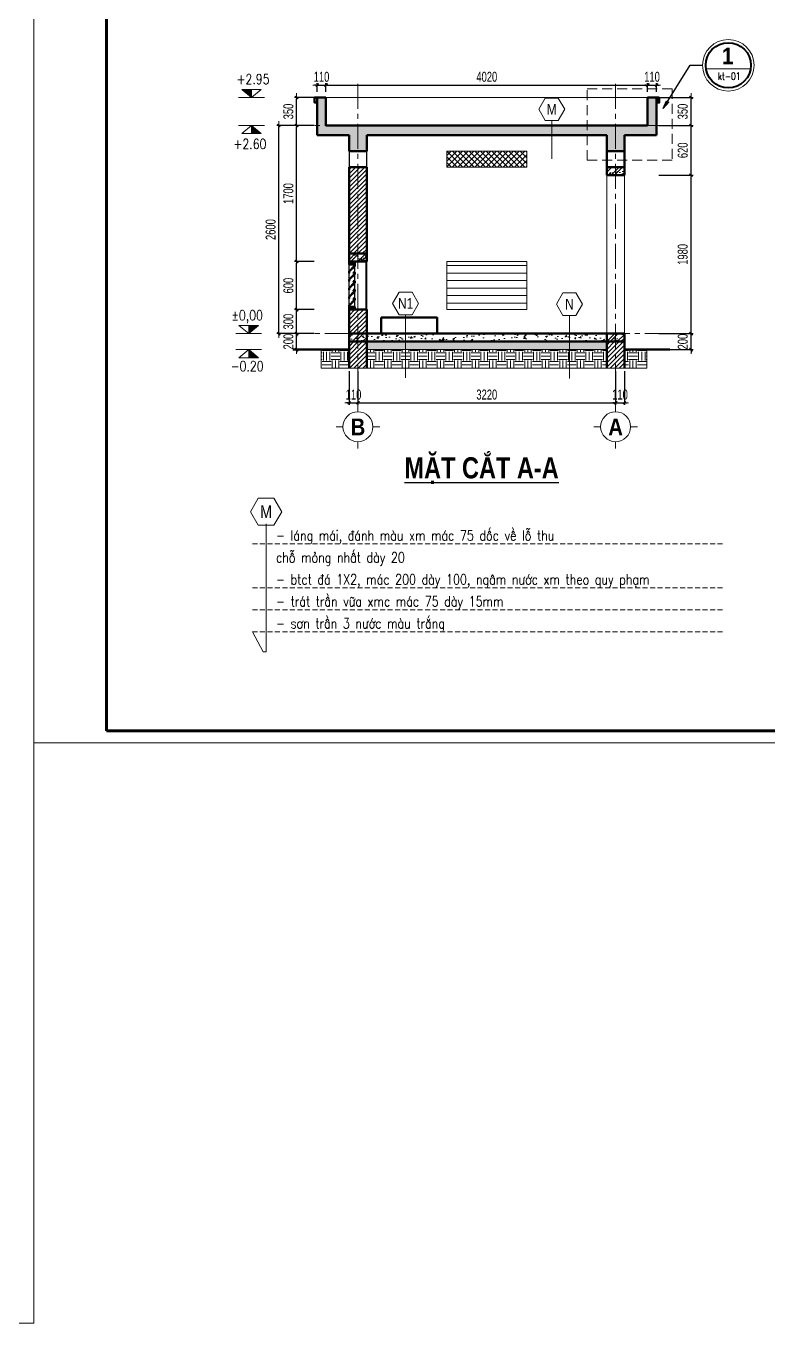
# Model space of a CAD drawing. Header units: millimetres. Extents: x 54880 to 178058, y 52937 to 130733.
# Drawn here: x 146209 to 155483, y 101033 to 117238 of the extents above; entities that cross this region are included whole.
import ezdxf
from ezdxf.enums import TextEntityAlignment as Align

# ---------------------------------------------------------------- set-up
doc = ezdxf.new("R2010")
doc.units = ezdxf.units.MM
doc.header["$LTSCALE"] = 250
doc.header["$MEASUREMENT"] = 0
doc.header["$PDMODE"] = 32
for name, pattern in [('ACAD_ISO07W100', [3, 0, -3]), ('CENTER', [2, 1.25, -0.25, 0.25, -0.25]), ('HIDDEN', [0.375, 0.25, -0.125])]:
    doc.linetypes.add(name, pattern=pattern)
doc.layers.get('Defpoints').update_dxf_attribs({"color": 1})
for name, color, linetype, lineweight in [('A-WIPEOUT', 254, 'ACAD_ISO07W100', 0), ('cat1', 30, 'Continuous', 50), ('EG Text2', 7, 'Continuous', 20), ('hatch1', 136, 'Continuous', 9), ('hatch1 @ 1', 136, 'Continuous', 9), ('Khungten_LCDI', 7, 'Continuous', 5), ('KICHTHUOC', 8, 'Continuous', 20), ('LC Dim', 8, 'Continuous', 18), ('LC Hatch', 252, 'Continuous', 9), ('LC ISO', 153, 'Continuous', 13), ('LC MANH DUT', 35, 'HIDDEN', 5), ('LC Net manh', 239, 'Continuous', 5), ('LC Net thay', 7, 'Continuous', 25), ('LC Text1', 3, 'Continuous', 20), ('LC Text2', 7, 'Continuous', 25), ('manh1', 67, 'Continuous', 13), ('manh2', 155, 'Continuous', 9), ('Text', 7, 'Continuous', 20), ('thay1', 63, 'Continuous', 20), ('TRUC', 251, 'CENTER', 5), ('TUONG', 1, 'Continuous', 40), ('v-KICHTHUOC', 8, 'Continuous', 18)]:
    doc.layers.add(name, color=color, linetype=linetype, lineweight=lineweight)
doc.layers.add('DIM', color=7, linetype='Continuous')
doc.layers.add('v-TEXT', color=7, linetype='Continuous')
doc.styles.add('General text 2', font='arial.ttf')
doc.styles.add('HOATBIF', font='hoatbif.shx', dxfattribs={"width": 0.7})
doc.styles.add('Khungten', font='', dxfattribs={"width": 0.9, "height": 5000})
doc.styles.add('LC 1', font='')
doc.styles.add('LC 3', font='vnsimli.shx', dxfattribs={"width": 0.75})
doc.styles.add('LC3', font='', dxfattribs={"width": 0.8})
doc.styles.add('T1', font='Vnsimli.shx', dxfattribs={"width": 0.8})
doc.styles.add('T3', font='', dxfattribs={"width": 0.9})
doc.styles.add('Title', font='', dxfattribs={"width": 0.8})
doc.styles.get('Khungten').set_extended_font_data('.VnAvantH')
doc.styles.get('LC 1').set_extended_font_data('.VnAvantH', bold=True)
doc.styles.get('LC3').set_extended_font_data('.VnArialH', bold=True)
doc.styles.get('T3').set_extended_font_data('.VnArialH', bold=True)
doc.styles.get('Title').set_extended_font_data('.VnBlackH')
doc.dimstyles.new('1-100(1-50)', dxfattribs={"dimscale": 50, "dimtxt": 2.5, "dimasz": 0.35, "dimexe": 0.5, "dimexo": 0, "dimgap": 0.8, "dimtad": 1, "dimdec": 0, "dimzin": 0, "dimdsep": 46, "dimtxsty": 'HOATBIF', "dimblk1": 'DOT', "dimblk2": 'DOT', "dimsah": 1, "dimcen": -1, "dimdle": 1, "dimclrd": 256, "dimclre": 256, "dimclrt": 4, "dimadec": 3, "dimazin": 2, "dimtfac": 0.333333, "dimtdec": 0, "dimtix": 1, "dimtmove": 2, "dimatfit": 3, "dimldrblk": 'DOT', "dimfxl": 1, "dimtvp": 0.833333, "dimtolj": 1, "dimtzin": 0, "dimarcsym": 0})
doc.dimstyles.new('1-141', dxfattribs={"dimscale": 140, "dimtxt": 2.5, "dimasz": 0.35, "dimexe": 0.5, "dimexo": 0, "dimgap": 0.8, "dimtad": 1, "dimdec": 0, "dimzin": 0, "dimdsep": 46, "dimtxsty": 'HOATBIF', "dimblk1": 'DOT', "dimblk2": 'DOT', "dimsah": 1, "dimcen": -1, "dimdle": 1, "dimclrd": 256, "dimclre": 256, "dimclrt": 4, "dimadec": 3, "dimazin": 2, "dimtfac": 0.333333, "dimtdec": 0, "dimtix": 1, "dimtmove": 2, "dimatfit": 3, "dimldrblk": 'DOT', "dimfxl": 1, "dimtvp": 0.833333, "dimtolj": 1, "dimtzin": 0, "dimarcsym": 0})
pattern_1 = [(0, (34630.79, 43837.91), (109.375, 109.375), [109.375, -109.375]), (0, (34630.79, 43878.93), (109.375, 109.375), [109.375, -109.375]), (0, (34630.79, 43919.94), (109.375, 109.375), [109.375, -109.375]), (90, (34644.46, 43933.61), (-109.375, 109.375), [109.375, -109.375]), (90, (34685.48, 43933.61), (-109.375, 109.375), [109.375, -109.375]), (90, (34726.49, 43933.61), (-109.375, 109.375), [109.375, -109.375])]
pattern_2 = [(50, (0, 0), (179.31505, -15.68803), [18.75, -206.25]), (355, (0, 0), (-34.68783, 188.04803), [15, -165]), (100.4514, (14.94, -1.3), (144.62735, 172.35989), [15.93505, -175.28553]), (46.1842, (0, 50), (266.81026, -41.37975), [28.125, -309.375]), (96.6356, (22.23, 46.55), (233.66568, 243.52947), [23.90257, -262.92825]), (351.1842, (0, 50), (233.6655, 243.52965), [22.5, -247.5]), (21, (25, 37.5), (149.22676, -100.65472), [18.75, -206.25]), (326, (25, 37.5), (60.82883, 181.28751), [15, -165]), (71.4514, (37.44, 29.11), (210.05566, 80.63262), [15.93505, -175.28553]), (37.5, (0, 0), (3.039964, 83.223463), [0, -163, 0, -167.5, 0, -165.625]), (7.5, (0, 0), (65.767384, 98.60293), [0, -95.5, 0, -159.25, 0, -63.125]), (327.5, (-55.75, 0), (133.45561, -5.638718), [0, -62.5, 0, -195, 0, -258.75]), (317.5, (-80.75, 0), (145.79654, 25.026246), [0, -81.25, 0, -129.5, 0, -183.75]), (45, (0, 0), (-66.29126, 66.29126), []), (45, (44.19, 0), (-66.29126, 66.29126), [])]

# ---------------------------------------------------------------- blocks, each defined once
blk = doc.blocks.new('DOT')
at = {"layer": 'LC Dim'}
blk.add_line((-3, 0), (3, 0), dxfattribs=at)
at = {"layer": 'LC Dim', "color": 4}
blk.add_line((-1, -1), (1, 1), dxfattribs=at)
blk.add_lwpolyline([(0.5, 1), (-1, -0.5), (-0.5, -1), (1, 0.5)], close=True, dxfattribs=at)
blk = doc.blocks.new('*D248')
at = {"layer": 'Defpoints', "color": 0, "transparency": 16777216}
for p in [(149592, 113394), (149812, 113394, 0), (149812, 113194, 0)]:
    blk.add_point(p, dxfattribs=at)
at = {"layer": 'LC Dim', "lineweight": -2, "transparency": 16777216}
for p, q in [((149812, 113394), (149567, 113394)), ((149592, 113411), (149592, 113429)), ((149592, 113194), (149592, 113394)), ((149812, 113194), (149567, 113194)), ((149592, 113176), (149592, 113159))]:
    blk.add_line(p, q, dxfattribs=at)
at = {"layer": 'LC Dim', "lineweight": -2, "transparency": 16777216, "xscale": 17.5, "yscale": 17.5, "zscale": 17.5}
for p, rotation in [((149592, 113394), 270), ((149592, 113194), 90)]:
    blk.add_blockref('DOT', p, dxfattribs=dict(at, rotation=rotation))
at = {"layer": 'LC Dim', "color": 4, "transparency": 16777216, "insert": (149489, 113294), "char_height": 125, "attachment_point": 5, "rotation": 90, "style": 'HOATBIF'}
blk.add_mtext('\\A1;200', dxfattribs=at)
blk = doc.blocks.new('_Dot')
at = {"color": 0, "linetype": 'ByBlock', "lineweight": -2}
blk.add_line((-0.5, 0), (-1, 0), dxfattribs=at)
at = {"color": 0, "linetype": 'ByBlock', "const_width": 0.5}
blk.add_lwpolyline([(-0.25, 0, 1), (0.25, 0, 1)], format="xyb", close=True, dxfattribs=at)
blk = doc.blocks.new('*D249')
at = {"layer": 'Defpoints', "color": 0, "transparency": 16777216}
for p in [(149592, 114294), (149812, 114294, 0), (149812, 113694, 0)]:
    blk.add_point(p, dxfattribs=at)
at = {"layer": 'LC Dim', "lineweight": -2, "transparency": 16777216}
for p, q in [((149812, 114294), (149567, 114294)), ((149592, 113711), (149592, 114276)), ((149812, 113694), (149567, 113694))]:
    blk.add_line(p, q, dxfattribs=at)
at = {"layer": 'LC Dim', "lineweight": -2, "transparency": 16777216, "xscale": 17.5, "yscale": 17.5, "zscale": 17.5}
for p, rotation in [((149592, 114294), 90), ((149592, 113694), 270)]:
    blk.add_blockref('DOT', p, dxfattribs=dict(at, rotation=rotation))
at = {"layer": 'LC Dim', "color": 4, "transparency": 16777216, "insert": (149489, 113994), "char_height": 125, "attachment_point": 5, "rotation": 90, "style": 'HOATBIF'}
blk.add_mtext('\\A1;600', dxfattribs=at)
blk = doc.blocks.new('*D250')
at = {"layer": 'Defpoints', "color": 0, "transparency": 16777216}
for p in [(149592, 115994), (149812, 115994, 0), (149812, 114294, 0)]:
    blk.add_point(p, dxfattribs=at)
at = {"layer": 'LC Dim', "lineweight": -2, "transparency": 16777216}
for p, q in [((149812, 115994), (149567, 115994)), ((149592, 114311), (149592, 115976)), ((149812, 114294), (149567, 114294))]:
    blk.add_line(p, q, dxfattribs=at)
at = {"layer": 'LC Dim', "lineweight": -2, "transparency": 16777216, "xscale": 17.5, "yscale": 17.5, "zscale": 17.5}
for p, rotation in [((149592, 115994), 90), ((149592, 114294), 270)]:
    blk.add_blockref('DOT', p, dxfattribs=dict(at, rotation=rotation))
at = {"layer": 'LC Dim', "color": 4, "transparency": 16777216, "insert": (149489, 115144), "char_height": 125, "attachment_point": 5, "rotation": 90, "style": 'HOATBIF'}
blk.add_mtext('\\A1;1700', dxfattribs=at)
blk = doc.blocks.new('*D251')
at = {"layer": 'Defpoints', "color": 0, "transparency": 16777216}
for p in [(149592, 116344), (149812, 116344, 0), (149812, 115994, 0)]:
    blk.add_point(p, dxfattribs=at)
at = {"layer": 'LC Dim', "lineweight": -2, "transparency": 16777216}
for p, q in [((149812, 116344), (149567, 116344)), ((149592, 116011), (149592, 116326)), ((149812, 115994), (149567, 115994))]:
    blk.add_line(p, q, dxfattribs=at)
at = {"layer": 'LC Dim', "lineweight": -2, "transparency": 16777216, "xscale": 17.5, "yscale": 17.5, "zscale": 17.5}
for p, rotation in [((149592, 116344), 90), ((149592, 115994), 270)]:
    blk.add_blockref('DOT', p, dxfattribs=dict(at, rotation=rotation))
at = {"layer": 'LC Dim', "color": 4, "transparency": 16777216, "insert": (149489, 116169), "char_height": 125, "attachment_point": 5, "rotation": 90, "style": 'HOATBIF'}
blk.add_mtext('\\A1;350', dxfattribs=at)
blk = doc.blocks.new('*D252')
at = {"layer": 'Defpoints', "color": 0, "transparency": 16777216}
for p in [(154118, 113394, 0), (154520, 113394), (154118, 113194, 0)]:
    blk.add_point(p, dxfattribs=at)
at = {"layer": 'LC Dim', "lineweight": -2, "transparency": 16777216}
for p, q in [((154118, 113394), (154545, 113394)), ((154520, 113411), (154520, 113429)), ((154520, 113194), (154520, 113394)), ((154118, 113194), (154545, 113194)), ((154520, 113176), (154520, 113159))]:
    blk.add_line(p, q, dxfattribs=at)
at = {"layer": 'LC Dim', "lineweight": -2, "transparency": 16777216, "xscale": 17.5, "yscale": 17.5, "zscale": 17.5}
for p, rotation in [((154520, 113394), 270), ((154520, 113194), 90)]:
    blk.add_blockref('DOT', p, dxfattribs=dict(at, rotation=rotation))
at = {"layer": 'LC Dim', "color": 4, "transparency": 16777216, "insert": (154417, 113294), "char_height": 125, "attachment_point": 5, "rotation": 90, "style": 'HOATBIF'}
blk.add_mtext('\\A1;200', dxfattribs=at)
blk = doc.blocks.new('*D253')
at = {"layer": 'Defpoints', "color": 0, "transparency": 16777216}
for p in [(154118, 115374, 0), (154520, 115374), (154118, 113394, 0)]:
    blk.add_point(p, dxfattribs=at)
at = {"layer": 'LC Dim', "lineweight": -2, "transparency": 16777216}
for p, q in [((154118, 115374), (154545, 115374)), ((154520, 113411), (154520, 115356)), ((154118, 113394), (154545, 113394))]:
    blk.add_line(p, q, dxfattribs=at)
at = {"layer": 'LC Dim', "lineweight": -2, "transparency": 16777216, "xscale": 17.5, "yscale": 17.5, "zscale": 17.5}
for p, rotation in [((154520, 115374), 90), ((154520, 113394), 270)]:
    blk.add_blockref('DOT', p, dxfattribs=dict(at, rotation=rotation))
at = {"layer": 'LC Dim', "color": 4, "transparency": 16777216, "insert": (154417, 114384), "char_height": 125, "attachment_point": 5, "rotation": 90, "style": 'HOATBIF'}
blk.add_mtext('\\A1;1980', dxfattribs=at)
blk = doc.blocks.new('*D254')
at = {"layer": 'Defpoints', "color": 0, "transparency": 16777216}
for p in [(154118, 115994, 0), (154520, 115994), (154118, 115374, 0)]:
    blk.add_point(p, dxfattribs=at)
at = {"layer": 'LC Dim', "lineweight": -2, "transparency": 16777216}
for p, q in [((154118, 115994), (154545, 115994)), ((154520, 115391), (154520, 115976)), ((154118, 115374), (154545, 115374))]:
    blk.add_line(p, q, dxfattribs=at)
at = {"layer": 'LC Dim', "lineweight": -2, "transparency": 16777216, "xscale": 17.5, "yscale": 17.5, "zscale": 17.5}
for p, rotation in [((154520, 115994), 90), ((154520, 115374), 270)]:
    blk.add_blockref('DOT', p, dxfattribs=dict(at, rotation=rotation))
at = {"layer": 'LC Dim', "color": 4, "transparency": 16777216, "insert": (154417, 115684), "char_height": 125, "attachment_point": 5, "rotation": 90, "style": 'HOATBIF'}
blk.add_mtext('\\A1;620', dxfattribs=at)
blk = doc.blocks.new('*D255')
at = {"layer": 'Defpoints', "color": 0, "transparency": 16777216}
for p in [(154118, 116344, 0), (154520, 116344), (154118, 115994, 0)]:
    blk.add_point(p, dxfattribs=at)
at = {"layer": 'LC Dim', "lineweight": -2, "transparency": 16777216}
for p, q in [((154118, 116344), (154545, 116344)), ((154520, 116011), (154520, 116326)), ((154118, 115994), (154545, 115994))]:
    blk.add_line(p, q, dxfattribs=at)
at = {"layer": 'LC Dim', "lineweight": -2, "transparency": 16777216, "xscale": 17.5, "yscale": 17.5, "zscale": 17.5}
for p, rotation in [((154520, 116344), 90), ((154520, 115994), 270)]:
    blk.add_blockref('DOT', p, dxfattribs=dict(at, rotation=rotation))
at = {"layer": 'LC Dim', "color": 4, "transparency": 16777216, "insert": (154417, 116169), "char_height": 125, "attachment_point": 5, "rotation": 90, "style": 'HOATBIF'}
blk.add_mtext('\\A1;350', dxfattribs=at)
blk = doc.blocks.new('*D256')
at = {"layer": 'Defpoints', "color": 0, "transparency": 16777216}
for p in [(149848, 116413, 0), (149958, 116500), (149958, 116413, 0)]:
    blk.add_point(p, dxfattribs=at)
at = {"layer": 'LC Dim', "lineweight": -2, "transparency": 16777216}
for p, q in [((149848, 116413), (149848, 116525)), ((149958, 116413), (149958, 116525)), ((149830, 116500), (149813, 116500)), ((149848, 116500), (149958, 116500)), ((149975, 116500), (149993, 116500))]:
    blk.add_line(p, q, dxfattribs=at)
at = {"layer": 'LC Dim', "lineweight": -2, "transparency": 16777216, "xscale": 17.5, "yscale": 17.5, "zscale": 17.5}
blk.add_blockref('DOT', (149848, 116500), dxfattribs=at)
at = {"layer": 'LC Dim', "lineweight": -2, "transparency": 16777216, "xscale": 17.5, "yscale": 17.5, "zscale": 17.5, "rotation": 180}
blk.add_blockref('DOT', (149958, 116500), dxfattribs=at)
at = {"layer": 'LC Dim', "color": 4, "transparency": 16777216, "insert": (149903, 116602), "char_height": 125, "attachment_point": 5, "style": 'HOATBIF'}
blk.add_mtext('\\A1;110', dxfattribs=at)
blk = doc.blocks.new('*D257')
at = {"layer": 'Defpoints', "color": 0, "transparency": 16777216}
for p in [(149958, 116413, 0), (153978, 116500), (153978, 116413, 0)]:
    blk.add_point(p, dxfattribs=at)
at = {"layer": 'LC Dim', "lineweight": -2, "transparency": 16777216}
for p, q in [((149958, 116413), (149958, 116525)), ((153978, 116413), (153978, 116525)), ((149975, 116500), (153960, 116500))]:
    blk.add_line(p, q, dxfattribs=at)
at = {"layer": 'LC Dim', "lineweight": -2, "transparency": 16777216, "xscale": 17.5, "yscale": 17.5, "zscale": 17.5, "rotation": 180}
blk.add_blockref('DOT', (149958, 116500), dxfattribs=at)
at = {"layer": 'LC Dim', "lineweight": -2, "transparency": 16777216, "xscale": 17.5, "yscale": 17.5, "zscale": 17.5}
blk.add_blockref('DOT', (153978, 116500), dxfattribs=at)
at = {"layer": 'LC Dim', "color": 4, "transparency": 16777216, "insert": (151968, 116602), "char_height": 125, "attachment_point": 5, "style": 'HOATBIF'}
blk.add_mtext('\\A1;4020', dxfattribs=at)
blk = doc.blocks.new('*D258')
at = {"layer": 'Defpoints', "color": 0, "transparency": 16777216}
for p in [(153978, 116413, 0), (154088, 116500), (154088, 116413, 0)]:
    blk.add_point(p, dxfattribs=at)
at = {"layer": 'LC Dim', "lineweight": -2, "transparency": 16777216}
for p, q in [((153978, 116413), (153978, 116525)), ((154088, 116413), (154088, 116525)), ((153960, 116500), (153943, 116500)), ((153978, 116500), (154088, 116500)), ((154105, 116500), (154123, 116500))]:
    blk.add_line(p, q, dxfattribs=at)
at = {"layer": 'LC Dim', "lineweight": -2, "transparency": 16777216, "xscale": 17.5, "yscale": 17.5, "zscale": 17.5}
blk.add_blockref('DOT', (153978, 116500), dxfattribs=at)
at = {"layer": 'LC Dim', "lineweight": -2, "transparency": 16777216, "xscale": 17.5, "yscale": 17.5, "zscale": 17.5, "rotation": 180}
blk.add_blockref('DOT', (154088, 116500), dxfattribs=at)
at = {"layer": 'LC Dim', "color": 4, "transparency": 16777216, "insert": (154033, 116602), "char_height": 125, "attachment_point": 5, "style": 'HOATBIF'}
blk.add_mtext('\\A1;110', dxfattribs=at)
blk = doc.blocks.new('*D259')
at = {"layer": 'Defpoints', "color": 0, "transparency": 16777216}
for p in [(150248, 112926), (150358, 112926), (150358, 112529)]:
    blk.add_point(p, dxfattribs=at)
at = {"layer": 'LC Dim', "lineweight": -2, "transparency": 16777216}
for p, q in [((150248, 112926), (150248, 112504)), ((150358, 112926), (150358, 112504)), ((150230, 112529), (150213, 112529)), ((150248, 112529), (150358, 112529)), ((150375, 112529), (150393, 112529))]:
    blk.add_line(p, q, dxfattribs=at)
at = {"layer": 'LC Dim', "lineweight": -2, "transparency": 16777216, "xscale": 17.5, "yscale": 17.5, "zscale": 17.5}
blk.add_blockref('DOT', (150248, 112529), dxfattribs=at)
at = {"layer": 'LC Dim', "lineweight": -2, "transparency": 16777216, "xscale": 17.5, "yscale": 17.5, "zscale": 17.5, "rotation": 180}
blk.add_blockref('DOT', (150358, 112529), dxfattribs=at)
at = {"layer": 'LC Dim', "color": 4, "transparency": 16777216, "insert": (150303, 112632), "char_height": 125, "attachment_point": 5, "style": 'HOATBIF'}
blk.add_mtext('\\A1;110', dxfattribs=at)
blk = doc.blocks.new('*D260')
at = {"layer": 'Defpoints', "color": 0, "transparency": 16777216}
for p in [(150358, 112926), (153578, 112926), (153578, 112529)]:
    blk.add_point(p, dxfattribs=at)
at = {"layer": 'LC Dim', "lineweight": -2, "transparency": 16777216}
for p, q in [((150358, 112926), (150358, 112504)), ((153578, 112926), (153578, 112504)), ((150375, 112529), (153560, 112529))]:
    blk.add_line(p, q, dxfattribs=at)
at = {"layer": 'LC Dim', "lineweight": -2, "transparency": 16777216, "xscale": 17.5, "yscale": 17.5, "zscale": 17.5, "rotation": 180}
blk.add_blockref('DOT', (150358, 112529), dxfattribs=at)
at = {"layer": 'LC Dim', "lineweight": -2, "transparency": 16777216, "xscale": 17.5, "yscale": 17.5, "zscale": 17.5}
blk.add_blockref('DOT', (153578, 112529), dxfattribs=at)
at = {"layer": 'LC Dim', "color": 4, "transparency": 16777216, "insert": (151968, 112632), "char_height": 125, "attachment_point": 5, "style": 'HOATBIF'}
blk.add_mtext('\\A1;3220', dxfattribs=at)
blk = doc.blocks.new('*D261')
at = {"layer": 'Defpoints', "color": 0, "transparency": 16777216}
for p in [(153578, 112926), (153688, 112926), (153688, 112529)]:
    blk.add_point(p, dxfattribs=at)
at = {"layer": 'LC Dim', "lineweight": -2, "transparency": 16777216}
for p, q in [((153578, 112926), (153578, 112504)), ((153688, 112926), (153688, 112504)), ((153560, 112529), (153543, 112529)), ((153578, 112529), (153688, 112529)), ((153705, 112529), (153723, 112529))]:
    blk.add_line(p, q, dxfattribs=at)
at = {"layer": 'LC Dim', "lineweight": -2, "transparency": 16777216, "xscale": 17.5, "yscale": 17.5, "zscale": 17.5}
blk.add_blockref('DOT', (153578, 112529), dxfattribs=at)
at = {"layer": 'LC Dim', "lineweight": -2, "transparency": 16777216, "xscale": 17.5, "yscale": 17.5, "zscale": 17.5, "rotation": 180}
blk.add_blockref('DOT', (153688, 112529), dxfattribs=at)
at = {"layer": 'LC Dim', "color": 4, "transparency": 16777216, "insert": (153633, 112632), "char_height": 125, "attachment_point": 5, "style": 'HOATBIF'}
blk.add_mtext('\\A1;110', dxfattribs=at)
blk = doc.blocks.new('*D231')
at = {"layer": 'Defpoints', "color": 0, "transparency": 16777216}
for p in [(149370, 115994), (149812, 115994, 0), (149812, 113394, 0)]:
    blk.add_point(p, dxfattribs=at)
at = {"layer": 'LC Dim', "lineweight": -2, "transparency": 16777216}
for p, q in [((149812, 115994), (149345, 115994)), ((149370, 113411), (149370, 115976)), ((149812, 113394), (149345, 113394))]:
    blk.add_line(p, q, dxfattribs=at)
at = {"layer": 'LC Dim', "lineweight": -2, "transparency": 16777216, "xscale": 17.5, "yscale": 17.5, "zscale": 17.5}
for p, rotation in [((149370, 115994), 90), ((149370, 113394), 270)]:
    blk.add_blockref('DOT', p, dxfattribs=dict(at, rotation=rotation))
at = {"layer": 'LC Dim', "color": 4, "transparency": 16777216, "insert": (149267, 114694), "char_height": 125, "attachment_point": 5, "rotation": 90, "style": 'HOATBIF'}
blk.add_mtext('\\A1;2600', dxfattribs=at)
blk = doc.blocks.new('*D232')
at = {"layer": 'Defpoints', "color": 0, "transparency": 16777216}
for p in [(149592, 113694), (149812, 113694), (149812, 113394)]:
    blk.add_point(p, dxfattribs=at)
at = {"layer": 'LC Dim', "lineweight": -2, "transparency": 16777216}
for p, q in [((149812, 113694), (149567, 113694)), ((149592, 113711), (149592, 113729)), ((149592, 113394), (149592, 113694)), ((149812, 113394), (149567, 113394)), ((149592, 113376), (149592, 113359))]:
    blk.add_line(p, q, dxfattribs=at)
at = {"layer": 'LC Dim', "lineweight": -2, "transparency": 16777216, "xscale": 17.5, "yscale": 17.5, "zscale": 17.5}
for p, rotation in [((149592, 113694), 270), ((149592, 113394), 90)]:
    blk.add_blockref('DOT', p, dxfattribs=dict(at, rotation=rotation))
at = {"layer": 'LC Dim', "color": 4, "transparency": 16777216, "insert": (149489, 113544), "char_height": 125, "attachment_point": 5, "rotation": 90, "style": 'HOATBIF'}
blk.add_mtext('\\A1;300', dxfattribs=at)
blk = doc.blocks.new('*U193')
at = {"layer": 'A-WIPEOUT'}
blk.add_lwpolyline([(-2.13, -3.68), (2.12, -3.68), (4.25, 0), (2.12, 3.68), (-2.13, 3.68), (-4.25, 0)], close=True, dxfattribs=at)
at = {"layer": 'LC Text1', "style": 'General text 2', "width": 0.8, "flags": 8}
blk.add_attdef('SYMBOL', text='', height=3.5, dxfattribs=at).set_placement((0, 0), align=Align.MIDDLE_CENTER)
blk.add_wipeout([(-4.25, 0), (-2.13, 3.68), (2.12, 3.68), (4.25, 0), (2.12, -3.68), (-2.13, -3.68)]).dxf.layer = 'A-WIPEOUT'
blk.add_lwpolyline([(-4.25, 0), (-2.13, 3.68), (2.12, 3.68), (4.25, 0), (2.12, -3.68), (-2.13, -3.68)], close=True)
blk = doc.blocks.new('*U194')
at = {"layer": 'A-WIPEOUT'}
blk.add_lwpolyline([(-2.13, -3.68), (2.12, -3.68), (4.25, 0), (2.12, 3.68), (-2.13, 3.68), (-4.25, 0)], close=True, dxfattribs=at)
at = {"layer": 'LC Text1', "style": 'General text 2', "width": 0.8, "flags": 8}
blk.add_attdef('SYMBOL', text='', height=3.5, dxfattribs=at).set_placement((0, 0), align=Align.MIDDLE_CENTER)
blk.add_wipeout([(-4.25, 0), (-2.13, 3.68), (2.12, 3.68), (4.25, 0), (2.12, -3.68), (-2.13, -3.68)]).dxf.layer = 'A-WIPEOUT'
blk.add_lwpolyline([(-4.25, 0), (-2.13, 3.68), (2.12, 3.68), (4.25, 0), (2.12, -3.68), (-2.13, -3.68)], close=True)
blk = doc.blocks.new('*U196')
at = {"layer": 'A-WIPEOUT'}
blk.add_lwpolyline([(-2.13, -3.68), (2.12, -3.68), (4.25, 0), (2.12, 3.68), (-2.13, 3.68), (-4.25, 0)], close=True, dxfattribs=at)
at = {"layer": 'LC Text1', "style": 'General text 2', "width": 0.8, "flags": 8}
blk.add_attdef('SYMBOL', text='', height=3.5, dxfattribs=at).set_placement((0, 0), align=Align.MIDDLE_CENTER)
blk.add_wipeout([(-4.25, 0), (-2.13, 3.68), (2.12, 3.68), (4.25, 0), (2.12, -3.68), (-2.13, -3.68)]).dxf.layer = 'A-WIPEOUT'
blk.add_lwpolyline([(-4.25, 0), (-2.13, 3.68), (2.12, 3.68), (4.25, 0), (2.12, -3.68), (-2.13, -3.68)], close=True)
blk = doc.blocks.new('TIEUDE1')
at = {"layer": 'LC Text2', "color": 7, "style": 'LC 1'}
blk.add_attdef('TIªU§Ò', text='', height=5, dxfattribs=at).set_placement((0, 0), align=Align.BOTTOM_CENTER)
blk.add_attdef('TL', text='', height=3, dxfattribs=at).set_placement((0, -2), align=Align.TOP_CENTER)
blk = doc.blocks.new('lcdi fix A2')
at = {"layer": 'Defpoints', "lineweight": 0}
blk.add_lwpolyline([(0, -210), (0, 210), (593.94, 210), (593.94, -210)], close=True, dxfattribs=at)
at = {"layer": 'Khungten_LCDI', "color": 5, "lineweight": 60}
blk.add_lwpolyline([(16.97, -207.17), (16.97, 207.17), (591.11, 207.17), (591.11, -207.17)], close=True, dxfattribs=at)
at = {"color": 7, "style": 'Khungten', "width": 0.8}
for tag, p in [('REVISION', (580.1, -168.13)), ('NGAYHT', (580.57, -176.77))]:
    blk.add_attdef(tag, text='', height=2, dxfattribs=at).set_placement(p, align=Align.CENTER)
at = {"layer": 'LC Text1', "style": 'Title', "width": 1.485915}
for tag, p, p2 in [('TENBANVE1', (554.24, -149.53), (588.5, -149.53)), ('TENBANVE2', (554.24, -156.3), (588.5, -156.3))]:
    blk.add_attdef(tag, text='', height=2.5, dxfattribs=at).set_placement(p, p2, align=Align.FIT)
at = {"layer": 'LC Text1', "style": 'Title', "width": 0.7}
blk.add_attdef('SOBANVE', text='', height=2.5, dxfattribs=at).set_placement((580.73, -199.63), align=Align.CENTER)
blk = doc.blocks.new('TTRUC')
at = {"layer": 'LC ISO'}
for p, q in [((0, 6.95), (0, 10.13)), ((-6.95, 0), (-10.13, 0)), ((6.95, 0), (10.13, 0)), ((0, -6.95), (0, -10.13))]:
    blk.add_line(p, q, dxfattribs=at)
at = {"layer": 'LC Net manh'}
blk.add_circle((0, 0), 6.95, dxfattribs=at)
blk = doc.blocks.new('Caodo1')
at = {"layer": 'LC Text1'}
blk.add_hatch(color=4, dxfattribs=at).paths.add_polyline_path([(0, 200), (0, 0), (243, 200)])
at = {"layer": 'LC Text1', "color": 4}
for p, q in [((324, 0), (-324, 0)), ((0, 0), (0, 200))]:
    blk.add_line(p, q, dxfattribs=at)
blk.add_lwpolyline([(-243, 200), (243, 200), (0, 0), (0, 0)], close=True, dxfattribs=at)
at = {"layer": 'LC Text1', "color": 4, "style": 'T1', "width": 0.8}
blk.add_attdef('%%P0,00', text='', height=250, dxfattribs=at).set_placement((-39, 460), align=Align.MIDDLE_CENTER)
blk = doc.blocks.new('Chitiet-trich')
at = {"layer": 'KICHTHUOC'}
blk.add_line((676, 49), (1889, 49), dxfattribs=at)
blk.add_circle((1283, 143), 700, dxfattribs=at)
at = {"layer": 'TUONG'}
blk.add_circle((1283, 143), 614, dxfattribs=at)
at = {"layer": 'Text'}
for height, style, width, p in [(450, 'T3', 0.9, (1267, 170)), (200, 'T1', 0.75, (1308, -255))]:
    blk.add_attdef('A.LTT', text='', height=height, dxfattribs=dict(at, style=style, width=width)).set_placement(p, align=Align.CENTER)

msp = doc.modelspace()

# ---------------------------------------------------------------- hatches: boundary and pattern name
at = {"layer": 'hatch1', "ltscale": 2}
h = msp.add_hatch(dxfattribs=at)
h.set_pattern_fill('BTCT', color=256, scale=25)
h.set_pattern_definition(pattern_2)
h.paths.add_polyline_path([(154087.8, 115993.7), (154087.8, 116343.7), (153977.8, 116343.7), (153977.8, 115993.7), (149957.8, 115993.7), (149957.8, 116343.7), (149847.8, 116343.7), (149847.8, 116281.2), (149847.8, 115993.7), (149847.8, 115873.7), (150247.8, 115873.7), (150247.8, 115673.7), (150467.8, 115673.7), (150467.8, 115873.7), (153467.8, 115873.7), (153467.8, 115673.7), (153687.8, 115673.7), (153687.8, 115873.7), (154087.8, 115873.7)])
at = {"layer": 'hatch1'}
h = msp.add_hatch(dxfattribs=at)
h.set_pattern_fill('ANSI37', color=256, scale=400, style=0)
h.set_pattern_definition([(45, (-3204115.663, -17396.466), (-35.35533906, 35.35533906), []), (135, (-3204115.663, -17396.466), (-35.35533906, -35.35533906), [])])
h.paths.add_polyline_path([(152467.8, 115673.7), (151467.8, 115673.7), (151467.8, 115473.7), (152467.8, 115473.7)])
h = msp.add_hatch(dxfattribs=at)
h.set_pattern_fill('BTCT', color=256, scale=25)
h.set_pattern_definition([(50, (-3201358.16, -17617.47), (179.3150457, -15.688034), [18.75, -206.25]), (355, (-3201358.16, -17617.47), (-34.687833, 188.048033), [15, -165]), (100.4514, (-3201343.22, -17618.77), (144.627345, 172.3598855), [15.9350475, -175.285528]), (46.1842, (-3201358.16, -17567.47), (266.810262, -41.379754), [28.125, -309.375]), (96.6356, (-3201335.93, -17570.91), (233.665676, 243.529468), [23.902572, -262.92825]), (351.1842, (-3201358.16, -17567.47), (233.665486, 243.52965), [22.5, -247.5]), (21, (-3201333.16, -17579.97), (149.226763, -100.6547227), [18.75, -206.25]), (326, (-3201333.16, -17579.97), (60.828833, 181.287511), [15, -165]), (71.4514, (-3201320.73, -17588.35), (210.055657, 80.632624), [15.9350475, -175.285528]), (37.5, (-3201358.16, -17617.466), (3.0399638, 83.2234635), [0, -163, 0, -167.5, 0, -165.625]), (7.5, (-3201358.16, -17617.47), (65.7673844, 98.602928), [0, -95.5, 0, -159.25, 0, -63.125]), (327.5, (-3201413.91, -17617.466), (133.455609, -5.638718), [0, -62.5, 0, -195, 0, -258.75]), (317.5, (-3201438.91, -17617.47), (145.7965423, 25.0262456), [0, -81.25, 0, -129.5, 0, -183.75]), (45, (-3201358.16, -17617.47), (-66.2912607, 66.2912607), []), (45, (-3201313.97, -17617.47), (-66.2912607, 66.2912607), [])])
h.paths.add_polyline_path([(153467.8, 115473.7), (153467.8, 115373.7), (153687.8, 115373.7), (153687.8, 115473.7)])
at = {"layer": 'hatch1', "ltscale": 2}
h = msp.add_hatch(dxfattribs=at)
h.set_pattern_fill('BTCT', color=256, scale=25)
h.set_pattern_definition(pattern_2)
h.paths.add_polyline_path([(150467.8, 114393.7), (150247.8, 114393.7), (150247.8, 114293.7), (150317.1, 114293.7), (150467.8, 114293.7)])
h = msp.add_hatch(dxfattribs=at)
h.set_pattern_fill('BTCT', color=256, scale=25)
h.set_pattern_definition(pattern_2)
h.paths.add_polyline_path([(150467.8, 113393.7), (150247.8, 113393.7), (150247.8, 113293.7), (150467.8, 113293.7)])
h.paths.add_polyline_path([(153687.8, 113393.7), (153467.8, 113393.7), (153467.8, 113293.7), (153687.8, 113293.7)])
at = {"layer": 'hatch1'}
h = msp.add_hatch(dxfattribs=at)
h.set_pattern_fill('AR-CONC', color=256, scale=25)
h.set_pattern_definition([(50, (-3201358.16, -17597.47), (179.3150457, -15.688034), [18.75, -206.25]), (355, (-3201358.16, -17597.47), (-34.687833, 188.048033), [15, -165]), (100.4514, (-3201343.22, -17598.77), (144.627345, 172.3598855), [15.9350475, -175.285528]), (46.1842, (-3201358.16, -17547.47), (266.810262, -41.379754), [28.125, -309.375]), (96.6356, (-3201335.93, -17550.91), (233.665676, 243.529468), [23.902572, -262.92825]), (351.1842, (-3201358.16, -17547.47), (233.665486, 243.52965), [22.5, -247.5]), (21, (-3201333.16, -17559.97), (149.226763, -100.6547227), [18.75, -206.25]), (326, (-3201333.16, -17559.97), (60.828833, 181.287511), [15, -165]), (71.4514, (-3201320.73, -17568.35), (210.055657, 80.632624), [15.9350475, -175.285528]), (37.5, (-3201358.16, -17597.466), (3.0399638, 83.2234635), [0, -163, 0, -167.5, 0, -165.625]), (7.5, (-3201358.16, -17597.47), (65.7673844, 98.602928), [0, -95.5, 0, -159.25, 0, -63.125]), (327.5, (-3201413.91, -17597.466), (133.455609, -5.638718), [0, -62.5, 0, -195, 0, -258.75]), (317.5, (-3201438.91, -17597.47), (145.7965423, 25.0262456), [0, -81.25, 0, -129.5, 0, -183.75])])
h.paths.add_polyline_path([(153467.8, 113393.7), (150467.8, 113393.7), (150467.8, 113293.7), (153467.8, 113293.7)])
at = {"layer": 'hatch1 @ 1', "ltscale": 2}
h = msp.add_hatch(dxfattribs=at)
h.set_pattern_fill('ANSI31', color=256, scale=312.5, style=0)
h.paths.add_polyline_path([(150467.8, 114393.7), (150467.8, 115473.7), (150247.8, 115473.7), (150247.8, 114393.7)])
h.paths.add_polyline_path([(150467.8, 113693.7), (150247.8, 113693.7), (150247.8, 113393.7), (150467.8, 113393.7)])
h.paths.add_polyline_path([(150467.8, 112962.7), (150467.8, 113293.7), (150247.8, 113293.7), (150247.8, 112962.7)])
h.paths.add_polyline_path([(153687.8, 113293.7), (153467.8, 113293.7), (153467.8, 112962.7), (153687.8, 112962.7)])
at = {"layer": 'hatch1 @ 1'}
h = msp.add_hatch(dxfattribs=at)
h.set_pattern_fill('AR-SAND', color=256, scale=25)
h.set_pattern_definition([(37.5, (-3201358.163, -17597.466), (-1.57483395, 48.17059423), [0, -38, 0, -42.5, 0, -40.625]), (7.5, (-3201358.16, -17597.466), (44.2444176, 70.5536516), [0, -20.5, 0, -34.25, 0, -13.125]), (327.5, (-3201388.913, -17597.466), (77.85354654, 0.14147634), [0, -12.5, 0, -45, 0, -58.75]), (317.5, (-3201388.91, -17597.466), (75.1531651, 21.9418891), [0, -6.25, 0, -29.5, 0, -33.75])])
h.paths.add_polyline_path([(150467.8, 113193.7), (153467.8, 113193.7), (153467.8, 113293.7), (150467.8, 113293.7)])
at = {"layer": 'LC Hatch'}
h = msp.add_hatch(dxfattribs=at)
h.set_pattern_fill('ANSI31', color=256, scale=750, angle=135, style=0)
h.set_pattern_definition([(180, (311907.39, 82743.71), (-7e-15, -93.75), [])])
h.paths.add_polyline_path([(152467.8, 114293.7), (151467.8, 114293.7), (151467.8, 113693.7), (152467.8, 113693.7)])
at = {"layer": 'LC Hatch', "ltscale": 2}
h = msp.add_hatch(dxfattribs=at)
h.set_pattern_fill('EARTH', color=256, scale=437.5)
h.set_pattern_definition(pattern_1)
h.paths.add_polyline_path([(150247.8, 113193.7), (149896.8, 113193.7), (149896.8, 112962.7), (150247.8, 112962.7)])
h = msp.add_hatch(dxfattribs=at)
h.set_pattern_fill('EARTH', color=256, scale=437.5)
h.set_pattern_definition(pattern_1)
h.paths.add_polyline_path([(153467.8, 112962.7), (153467.8, 113193.7), (150467.8, 113193.7), (150467.8, 112962.7)])
h = msp.add_hatch(dxfattribs=at)
h.set_pattern_fill('EARTH', color=256, scale=437.5)
h.set_pattern_definition(pattern_1)
h.paths.add_polyline_path([(153687.8, 113193.7), (153687.8, 112962.7), (153969.8, 112962.7), (153969.8, 113193.7)])

# ---------------------------------------------------------------- linework, layer by layer
at = {"layer": 'cat1'}
for p, q in [((149847.8, 116343.7), (149847.8, 115993.7)), ((149957.8, 116343.7), (149847.8, 116343.7)), ((149957.8, 116343.7), (149957.8, 115993.7)), ((153977.8, 116343.7), (153977.8, 115993.7)), ((153977.8, 116343.7), (154087.8, 116343.7)), ((154087.8, 116343.7), (154087.8, 115993.7)), ((149847.8, 115873.7), (149847.8, 115993.7)), ((150247.8, 115873.7), (149847.8, 115873.7)), ((153977.8, 115993.7), (149957.8, 115993.7)), ((150247.8, 115873.7), (150247.8, 115673.7)), ((150467.8, 115873.7), (150467.8, 115673.7)), ((153467.8, 115873.7), (150467.8, 115873.7)), ((153467.8, 115873.7), (153467.8, 115373.7)), ((153687.8, 115873.7), (153687.8, 115373.7)), ((154087.8, 115873.7), (153687.8, 115873.7)), ((154087.8, 115873.7), (154087.8, 115993.7)), ((150467.8, 115673.7), (150247.8, 115673.7)), ((153687.8, 115673.7), (153467.8, 115673.7)), ((150467.8, 115473.7), (150247.8, 115473.7)), ((150247.8, 115473.7), (150247.8, 114293.7)), ((150467.8, 115473.7), (150467.8, 114293.7)), ((153687.8, 115473.7), (153467.8, 115473.7)), ((153687.8, 115373.7), (153467.8, 115373.7)), ((150467.8, 114393.7), (150247.8, 114393.7)), ((150467.8, 114293.7), (150247.8, 114293.7)), ((150467.8, 113693.7), (150247.8, 113693.7)), ((150247.8, 113693.7), (150247.8, 112962.7)), ((150467.8, 113693.7), (150467.8, 112962.7)), ((153687.8, 113393.7), (150247.8, 113393.7)), ((153687.8, 113293.7), (150247.8, 113293.7)), ((153467.8, 113393.7), (153467.8, 112962.7)), ((153687.8, 113393.7), (153687.8, 112962.7)), ((150247.8, 113193.7), (149545.8, 113193.7)), ((154255.8, 113193.7), (153687.8, 113193.7))]:
    msp.add_line(p, q, dxfattribs=at)
at = {"layer": 'cat1', "ltscale": 2, "elevation": 0}
for points in [[(149847.8, 116343.7), (149816.5, 116343.7), (149816.5, 116281.2), (149847.8, 116281.2), (149847.8, 116343.7)], [(154123.7, 116343.7), (154092.5, 116343.7), (154092.5, 116281.2), (154123.7, 116281.2), (154123.7, 116343.7)]]:
    msp.add_lwpolyline(points, dxfattribs=at)
at = {"layer": 'cat1', "elevation": 0}
for points in [[(150247.8, 114293.7), (150247.8, 114259.1), (150317.1, 114259.1), (150317.1, 114293.7)], [(150297.7, 114259.1), (150317.1, 114259.1), (150317.1, 114238.8), (150249.9, 114169.5), (150249.9, 114153), (150247.8, 114153), (150247.8, 114170.3), (150315, 114239.7), (150315, 114257), (150297.7, 114257)], [(150250.4, 114291.1), (150250.4, 114261.7), (150314.5, 114261.7), (150314.5, 114291.1)], [(150297.7, 114158.2), (150317.1, 114158.2), (150317.1, 114137.9), (150249.9, 114068.6), (150249.9, 114052.1), (150247.8, 114052.1), (150247.8, 114069.5), (150315, 114138.8), (150315, 114156.1), (150297.7, 114156.1)], [(150297.7, 114050.3), (150317.1, 114050.3), (150317.1, 114030), (150249.9, 113960.7), (150249.9, 113944.2), (150247.8, 113944.2), (150247.8, 113961.6), (150315, 114030.9), (150315, 114048.2), (150297.7, 114048.2)], [(150297.7, 113942.4), (150317.1, 113942.4), (150317.1, 113922.1), (150249.9, 113852.8), (150249.9, 113836.3), (150247.8, 113836.3), (150247.8, 113853.6), (150315, 113923), (150315, 113940.3), (150297.7, 113940.3)], [(150297.7, 113834.5), (150317.1, 113834.5), (150317.1, 113814.2), (150249.9, 113744.9), (150249.9, 113728.4), (150247.8, 113728.4), (150247.8, 113745.7), (150315, 113815.1), (150315, 113832.4), (150297.7, 113832.4)], [(150247.8, 113728.4), (150247.8, 113693.7), (150317.1, 113693.7), (150317.1, 113728.4)], [(150250.4, 113725.8), (150250.4, 113696.3), (150314.5, 113696.3), (150314.5, 113725.8)], [(150647.5, 113593.7), (150647.5, 113393.7), (151347.5, 113393.7), (151347.5, 113593.7)]]:
    msp.add_lwpolyline(points, close=True, dxfattribs=at)
at = {"layer": 'Defpoints', "lineweight": 0, "elevation": 0}
msp.add_lwpolyline([(104309.1, 101033.3), (104309.1, 130733.3), (146309.1, 130733.3), (146309.1, 101033.3)], close=True, dxfattribs=at)
at = {"layer": 'LC MANH DUT'}
for p, q in [((149039.8, 110767.7), (154914.2, 110767.7)), ((149039.8, 110218.3), (154914.2, 110218.3)), ((149039.8, 109943.6), (154914.2, 109943.6)), ((149039.8, 109668.9), (154914.2, 109668.9))]:
    msp.add_line(p, q, dxfattribs=at)
at = {"layer": 'LC MANH DUT', "ltscale": 2}
msp.add_lwpolyline([(153222, 116452.1), (154283.7, 116452.1), (154283.7, 115561.7), (153222, 115561.7)], close=True, dxfattribs=at)
at = {"layer": 'LC Net thay'}
for p, q in [((150247.8, 115673.7), (150247.8, 115473.7)), ((150467.8, 115473.7), (150467.8, 115673.7)), ((150247.8, 113728.4), (150247.8, 114259.1)), ((150317.1, 113728.4), (150317.1, 114259.1))]:
    msp.add_line(p, q, dxfattribs=at)
at = {"layer": 'manh1'}
for p, q in [((153467.8, 115373.7), (153467.8, 113393.7)), ((153687.8, 115373.7), (153687.8, 113393.7)), ((150457.8, 113693.7), (150457.8, 114293.7)), ((150467.8, 113693.7), (150467.8, 114293.7)), ((150247.8, 114113.7), (150247.8, 113693.7))]:
    msp.add_line(p, q, dxfattribs=at)
at = {"layer": 'manh2', "ltscale": 2}
msp.add_line((153977.8, 116343.7), (149957.8, 116343.7), dxfattribs=at)
at = {"layer": 'thay1', "ltscale": 2}
msp.add_line((153467.8, 113193.7), (150467.8, 113193.7), dxfattribs=at)
at = {"layer": 'thay1', "elevation": 0}
for points in [[(151467.8, 115473.7), (152467.8, 115473.7), (152467.8, 115673.7), (151467.8, 115673.7)], [(151467.8, 113693.7), (151467.8, 114293.7), (152467.8, 114293.7), (152467.8, 113693.7)]]:
    msp.add_lwpolyline(points, close=True, dxfattribs=at)
at = {"layer": 'thay1', "ltscale": 2, "elevation": 0}
msp.add_lwpolyline([(149896.8, 113193.7), (149896.8, 112962.7), (153969.8, 112962.7), (153969.8, 113193.7)], dxfattribs=at)
at = {"layer": 'TRUC'}
for p, q in [((150357.8, 116515.3), (150357.8, 112527.7)), ((153577.8, 116515.3), (153577.8, 112527.7)), ((154255.8, 115993.7), (149545.8, 115993.7)), ((154255.8, 113393.7), (149545.8, 113393.7))]:
    msp.add_line(p, q, dxfattribs=at)

# ---------------------------------------------------------------- block references
at = {"layer": 'KICHTHUOC'}
ref = msp.add_blockref('Caodo1', (149027.6, 116343.7), dxfattribs=dict(at, xscale=-0.5, yscale=0.5, zscale=0.5))
ref.add_attrib('%%P0,00', '+2.95', dxfattribs={"layer": 'Text', "height": 125, "style": 'T1', "width": 0.8}).set_placement((149047.1, 116573.5), align=Align.MIDDLE_CENTER)
ref = msp.add_blockref('Caodo1', (149027.6, 115993.7, 0), dxfattribs=dict(at, xscale=-0.5, yscale=0.5, zscale=0.5, rotation=180))
ref.add_attrib('%%P0,00', '+2.60', dxfattribs={"layer": 'Text', "height": 125, "style": 'T1', "width": 0.8}).set_placement((149008.1, 115764, 0), align=Align.MIDDLE_CENTER)
at = {"layer": 'LC ISO', "xscale": 26.93692599504913, "yscale": 26.93692599504913, "zscale": 26.93692599504913}
for p in [(150357.8, 112231.1, 0), (153577.8, 112231.1, 0)]:
    msp.add_blockref('TTRUC', p, dxfattribs=at)
at = {"layer": 'LC Net manh'}
ref = msp.add_blockref('*U196', (149210.4, 111169.6), dxfattribs=dict(at, xscale=45.85243406844157, yscale=45.85243406844157, zscale=45.85243406844157))
ref.add_attrib('SYMBOL', 'M', dxfattribs={"layer": 'LC Text1', "height": 160.5, "style": 'General text 2', "width": 0.8}).set_placement((149210.4, 111169.6), align=Align.MIDDLE_CENTER)
at = {"layer": 'LC Text1'}
ref = msp.add_blockref('Caodo1', (148992.6, 113393.7, 0), dxfattribs=dict(at, xscale=0.5, yscale=0.5, zscale=0.5))
ref.add_attrib('%%P0,00', '%%p0,00', dxfattribs={"layer": 'LC Text2', "height": 125, "style": 'T1', "width": 0.8}).set_placement((148973.1, 113623.5, 0), align=Align.MIDDLE_CENTER)
ref = msp.add_blockref('Caodo1', (148992.6, 113193.7, 0), dxfattribs=dict(at, xscale=-0.5, yscale=0.5, zscale=0.5, rotation=180))
ref.add_attrib('%%P0,00', '-0.20', dxfattribs={"layer": 'LC Text2', "height": 125, "style": 'T1', "width": 0.8}).set_placement((148973.1, 112987.8, 0), align=Align.MIDDLE_CENTER)
at = {"layer": 'LC Text2'}
ref = msp.add_blockref('TIEUDE1', (151903, 111506.7), dxfattribs=dict(at, xscale=53.45454406838512, yscale=53.45454406838512, zscale=53.45454406838512))
ref.add_attrib('TIªU§Ò', '%%UmÆt c¾t a-a', dxfattribs={"color": 7, "height": 263.232, "style": 'LC3', "width": 0.8}).set_placement((151903, 111506.7), align=Align.BOTTOM_CENTER)
at = {"layer": 'v-KICHTHUOC'}
ref = msp.add_blockref('Chitiet-trich', (154396.1, 116680.7), dxfattribs=dict(at, xscale=0.459770104497667, yscale=0.459770104497667, zscale=0.459770104497667))
ref.add_attrib('A.LTT', '1', dxfattribs={"layer": 'v-TEXT', "height": 206.9, "style": 'T3', "width": 0.9}).set_placement((154978.7, 116759.1), align=Align.CENTER)
ref.add_attrib('A.LTT', 'kt-01', dxfattribs={"layer": 'v-TEXT', "height": 91.95, "style": 'T1', "width": 0.75}).set_placement((154997.6, 116563.3), align=Align.CENTER)

# ---------------------------------------------------------------- texts
at = {"layer": 'LC Text1', "ltscale": 0.2, "style": 'LC 1', "width": 0.9}
for s, p in [('b', (150357.8, 112059.5, 0)), ('a', (153577.8, 112059.5, 0))]:
    msp.add_text(s, height=210.9, dxfattribs=at).set_placement(p, align=Align.BOTTOM_CENTER)
at = {"layer": 'LC Text1', "color": 3, "style": 'LC 3', "width": 0.8}
for s, p in [('chç máng nhÊt dµy 20', (149333.4, 110534.8)), ('- btct ®¸ 1X2, m¸c 200 dµy 100, ng©m n\xadíc xm theo quy ph¹m ', (149333.4, 110260.1)), ('- tr¸t trÇn v÷a xmc m¸c 75 dµy 15mm', (149333.4, 109985.4)), ('- s¬n trÇn 3 n\xadíc mµu tr¾ng', (149333.4, 109710.7))]:
    msp.add_text(s, height=127.008, dxfattribs=at).set_placement(p)

# ---------------------------------------------------------------- dimensions: what is measured, and where the dimension line sits
at = {"layer": 'LC Dim'}
for base, p1, p2, picture, middle in [((149957.8, 116499.5, 0), (149847.8, 116413.3, 0), (149957.8, 116413.3, 0), '*D256', (149902.8, 116602, 0)), ((153977.8, 116499.5, 0), (149957.8, 116413.3, 0), (153977.8, 116413.3, 0), '*D257', (151967.8, 116602, 0)), ((154087.8, 116499.5, 0), (153977.8, 116413.3, 0), (154087.8, 116413.3, 0), '*D258', (154032.8, 116602, 0)), ((150357.8, 112529, 0), (150247.8, 112925.5, 0), (150357.8, 112925.5, 0), '*D259', (150302.8, 112631.5, 0)), ((153577.8, 112529, 0), (150357.8, 112925.5, 0), (153577.8, 112925.5, 0), '*D260', (151967.8, 112631.5, 0)), ((153687.8, 112529, 0), (153577.8, 112925.5, 0), (153687.8, 112925.5, 0), '*D261', (153632.8, 112631.5, 0))]:
    dim = msp.add_linear_dim(base=base, p1=p1, p2=p2, dimstyle='1-100(1-50)', dxfattribs=at)
    dim.commit()
    dim.dimension.update_dxf_attribs({"geometry": picture, "text_midpoint": middle})
for base, p1, p2, picture, middle in [((149591.8, 116343.7, 0), (149811.8, 115993.7, 0), (149811.8, 116343.7, 0), '*D251', (149489.3, 116168.7, 0)), ((154519.8, 116343.7, 0), (154117.8, 115993.7, 0), (154117.8, 116343.7, 0), '*D255', (154417.3, 116168.7, 0)), ((149370, 115993.7, 0), (149811.8, 113393.7, 0), (149811.8, 115993.7, 0), '*D231', (149267.5, 114693.7, 0)), ((149591.8, 115993.7, 0), (149811.8, 114293.7, 0), (149811.8, 115993.7, 0), '*D250', (149489.3, 115143.7, 0)), ((154519.8, 115993.7, 0), (154117.8, 115373.7, 0), (154117.8, 115993.7, 0), '*D254', (154417.3, 115683.7, 0)), ((154519.8, 115373.7, 0), (154117.8, 113393.7, 0), (154117.8, 115373.7, 0), '*D253', (154417.3, 114383.7, 0)), ((149591.8, 114293.7, 0), (149811.8, 113693.7, 0), (149811.8, 114293.7, 0), '*D249', (149489.3, 113993.7, 0)), ((149591.8, 113693.7, 0), (149811.8, 113393.7, 0), (149811.8, 113693.7, 0), '*D232', (149489.3, 113543.7, 0)), ((149591.8, 113393.7, 0), (149811.8, 113193.7, 0), (149811.8, 113393.7, 0), '*D248', (149489.3, 113293.7, 0)), ((154519.8, 113393.7, 0), (154117.8, 113193.7, 0), (154117.8, 113393.7, 0), '*D252', (154417.3, 113293.7, 0))]:
    dim = msp.add_linear_dim(base=base, p1=p1, p2=p2, angle=90, dimstyle='1-100(1-50)', dxfattribs=at)
    dim.commit()
    dim.dimension.update_dxf_attribs({"geometry": picture, "text_midpoint": middle})

# ---------------------------------------------------------------- leaders
at = {"layer": 'DIM'}
msp.add_leader([(154173.6, 116204.6), (154510.4, 116746.3), (154664.3, 116746.3)], dimstyle='1-141', override={"dimasz": 0.75, "dimldrblk": 'ClosedBlank'}, dxfattribs=at)

# ---------------------------------------------------------------- next in the draw order: linework, layer by layer
at = {"layer": 'manh1', "ltscale": 2}
msp.add_lwpolyline([(149210.4, 111018.6), (149210.4, 109417.4), (149172.9, 109417.4), (149039.8, 109668.9)], dxfattribs=at)

# ---------------------------------------------------------------- next in the draw order: block references
at = {"layer": 'LC Net manh'}
ref = msp.add_blockref('*U194', (152779.8, 116196.9, 0), dxfattribs=dict(at, xscale=38.2042770840854, yscale=38.2042770840854, zscale=38.2042770840854))
ref.add_attrib('SYMBOL', 'M', dxfattribs={"layer": 'LC Text1', "height": 133.7, "style": 'General text 2', "width": 0.8}).set_placement((152779.8, 116196.9, 0), align=Align.MIDDLE_CENTER)
ref = msp.add_blockref('*U193', (153000.7, 113761.8, 0), dxfattribs=dict(at, xscale=38.2042770840854, yscale=38.2042770840854, zscale=38.2042770840854))
ref.add_attrib('SYMBOL', 'N', dxfattribs={"layer": 'LC Text1', "height": 133.7, "style": 'General text 2', "width": 0.8}).set_placement((153000.7, 113761.8, 0), align=Align.MIDDLE_CENTER)

# ---------------------------------------------------------------- next in the draw order: texts
at = {"layer": 'LC Text1', "color": 3, "style": 'LC 3', "width": 0.8}
msp.add_text('- l¸ng m¸i, ®¸nh mµu xm m¸c 75 dèc vÒ lç thu', height=127.008, dxfattribs=at).set_placement((149333.4, 110809.5))

# ---------------------------------------------------------------- next in the draw order: linework, layer by layer
at = {"layer": 'thay1', "ltscale": 2}
for p, q in [((152779.8, 116056.3, 0), (152779.8, 115579.1, 0)), ((153000.7, 113621.2, 0), (153000.7, 112832.6, 0))]:
    msp.add_line(p, q, dxfattribs=at)

# ---------------------------------------------------------------- next in the draw order: block references
at = {"layer": 'EG Text2', "xscale": 53.45454206918703, "yscale": 53.45454206918703, "zscale": 53.45454206918703}
msp.add_blockref('lcdi fix A2', (146309.1, 119507.8, 0), dxfattribs=at)

# ---------------------------------------------------------------- next in the draw order: block references
at = {"layer": 'LC Net manh'}
ref = msp.add_blockref('*U193', (150954, 113771.1), dxfattribs=dict(at, xscale=38.2042770840854, yscale=38.2042770840854, zscale=38.2042770840854))
ref.add_attrib('SYMBOL', 'N1', dxfattribs={"layer": 'LC Text1', "height": 133.71, "style": 'General text 2', "width": 0.8}).set_placement((150954, 113771.1), align=Align.MIDDLE_CENTER)

# ---------------------------------------------------------------- next in the draw order: linework, layer by layer
at = {"layer": 'thay1', "ltscale": 2}
msp.add_line((150954, 113630.5), (150954, 112842), dxfattribs=at)

doc.saveas('drawing.dxf')
